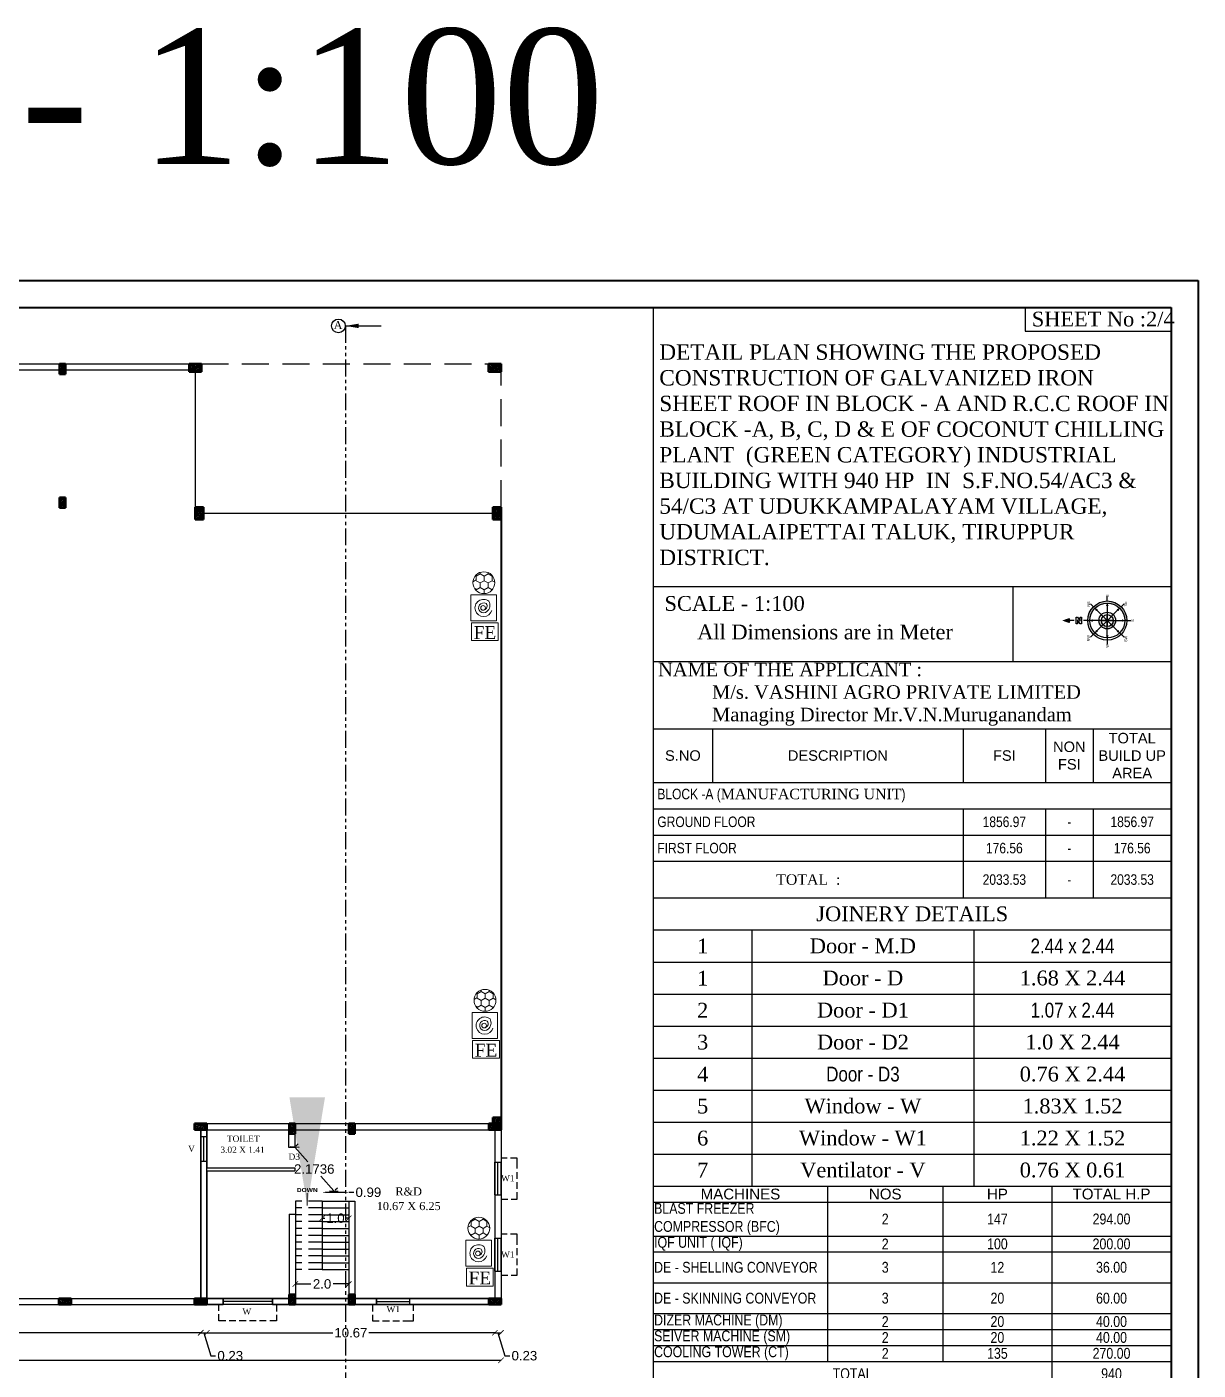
# Model space of a CAD drawing. Header units: metres. Extents: x 7359 to 7957, y 2407 to 2751.
# Drawn here: x 7704.89 to 7748.27, y 2487.03 to 2536.77 of the extents above; entities that cross this region are included whole.
import ezdxf
from ezdxf.enums import TextEntityAlignment as Align

# ---------------------------------------------------------------- set-up
doc = ezdxf.new("R2010")
doc.units = ezdxf.units.M
doc.header["$MEASUREMENT"] = 0
doc.linetypes.add('DASHED2', pattern=[0.375, 0.25, -0.125])
doc.linetypes.add('PHANTOM2', pattern=[1.25, 0.625, -0.125, 0.125, -0.125, 0.125, -0.125])
doc.layers.add('BLK_1_FLR_1_BLT_UP_AREA', color=1, linetype='Continuous', plot=False)
for name, color, linetype in [('BLK_1_FLR_1_EXIT_WIDTH_DOOR', 2, 'Continuous'), ('BLK_1_FLR_1_REGULAR_ROOM_2', 117, 'Continuous'), ('DIM', 41, 'Continuous'), ('Grid Lines', 8, 'Continuous'), ('WORKSHOP_AREA', 7, 'Continuous')]:
    doc.layers.add(name, color=color, linetype=linetype)
for name, color, linetype, lineweight in [('col', 50, 'Continuous', 50), ('DIST_EXIT', 7, 'Continuous', 0), ('Text', 7, 'Continuous', 9)]:
    doc.layers.add(name, color=color, linetype=linetype, lineweight=lineweight)
doc.styles.add('DIM', font='swissc.ttf')
doc.styles.add('SA', font='arial.ttf')
doc.styles.add('SASI', font='romans.shx', dxfattribs={"height": 2})
doc.styles.add('Schedule', font='times.ttf', dxfattribs={"height": 9})
doc.styles.get("Standard").update_dxf_attribs({"font": 'arial.ttf', "height": 0.35})
doc.styles.add('TI', font='ariblk.ttf', dxfattribs={"height": 9})
doc.styles.add('TIMES NEW ROMAN', font='times.ttf')
doc.dimstyles.new('Copy(2) of Standard', dxfattribs={"dimtxt": 0.3, "dimasz": 0.2, "dimexe": 0.18, "dimexo": 0.0625, "dimgap": 0.09, "dimtad": 0, "dimzin": 0, "dimdsep": 46, "dimtxsty": 'Standard', "dimblk": 'ARCHTICK', "dimcen": 0.09, "dimse1": 1, "dimse2": 1, "dimclrd": 251, "dimclrt": 1, "dimadec": 0, "dimazin": 0, "dimtfac": 1, "dimtofl": 0, "dimtmove": 0, "dimatfit": 3, "dimfxl": 0, "dimtolj": 1, "dimtzin": 0, "dimarcsym": 0})
doc.dimstyles.new('SASI', dxfattribs={"dimtxt": 4, "dimasz": 0.796875, "dimexe": 0, "dimexo": 0, "dimgap": 1, "dimtad": 1, "dimdec": 1, "dimzin": 3, "dimdsep": 46, "dimlunit": 4, "dimtxsty": 'SASI', "dimblk": 'SASI', "dimcen": 0.09, "dimse1": 1, "dimse2": 1, "dimclrd": 256, "dimclre": 256, "dimclrt": 4, "dimadec": 0, "dimazin": 0, "dimtfac": 1, "dimtdec": 1, "dimtofl": 0, "dimtmove": 0, "dimatfit": 3, "dimfxl": 0, "dimtolj": 1, "dimtzin": 0, "dimlwd": 0, "dimlwe": 5, "dimarcsym": 0})
doc.dimstyles.new('STANDARD$0', dxfattribs={"dimtxt": 0.25, "dimasz": 0.18, "dimexe": 0.15, "dimexo": 0.15, "dimgap": 0.1, "dimtad": 0, "dimzin": 0, "dimdsep": 46, "dimtxsty": 'Standard', "dimblk": 'OBLIQUE', "dimcen": 0.0625, "dimdle": 0.02, "dimadec": 0, "dimazin": 0, "dimtfac": 1, "dimtix": 1, "dimtofl": 0, "dimtmove": 2, "dimatfit": 3, "dimldrblk": 'OBLIQUE', "dimfxl": 0, "dimtolj": 1, "dimtzin": 0, "dimarcsym": 0})
doc.dimstyles.new('STANDARD1', dxfattribs={"dimtxt": 0.3, "dimasz": 0.23, "dimexe": 1, "dimexo": 1, "dimgap": 1, "dimtad": 1, "dimzin": 0, "dimdsep": 46, "dimtxsty": 'Standard', "dimblk1": 'OBLIQUE', "dimblk2": 'OBLIQUE', "dimsah": 1, "dimcen": 1, "dimdle": 1, "dimclrd": 256, "dimclre": 256, "dimclrt": 7, "dimadec": 0, "dimazin": 0, "dimtfac": 1, "dimtmove": 0, "dimatfit": 3, "dimldrblk": 'OBLIQUE', "dimfxl": 0, "dimtolj": 1, "dimtzin": 0, "dimarcsym": 0})
pattern_1 = [(50, (0, 0), (1.434520365, -0.12550427), [0.15, -1.65]), (355, (0, 0), (-0.277502667, 1.504384267), [0.12, -1.32]), (100.4514, (0.1195, -0.0105), (1.157018763, 1.378879084), [0.12748038, -1.402284224]), (46.1842, (0, 0.4), (2.134482097, -0.33103803), [0.225, -2.475]), (96.6356, (0.1779, 0.3724), (1.86932541, 1.94823574), [0.191220576, -2.103426]), (351.1842, (0, 0.4), (1.86932389, 1.9482372), [0.18, -1.98]), (21, (0.2, 0.3), (1.193814104, -0.805237781), [0.15, -1.65]), (326, (0.2, 0.3), (0.486630664, 1.45030009), [0.12, -1.32]), (71.4514, (0.2995, 0.2329), (1.680445257, 0.645060993), [0.12748038, -1.402284224]), (37.5, (0, 0), (0.0243197106, 0.6657877077), [0, -1.304, 0, -1.34, 0, -1.325]), (7.5, (0, 0), (0.526139075, 0.788823424), [0, -0.764, 0, -1.274, 0, -0.505]), (327.5, (-0.446, 0), (1.0676448723, -0.0451097435), [0, -0.5, 0, -1.56, 0, -2.07]), (317.5, (-0.646, 0), (1.166372339, 0.200209965), [0, -0.65, 0, -1.036, 0, -1.47])]

# ---------------------------------------------------------------- blocks, each defined once
blk = doc.blocks.new('*T172')
at = {"color": 0, "linetype": 'ByBlock', "lineweight": -2}
for p, q in [((0, 0), (19.179, 0)), ((0, 0), (0, -10.673)), ((19.179, 0), (19.179, -10.673)), ((0, -1.185), (19.179, -1.185)), ((3.653, -1.185), (3.653, -10.673)), ((11.873, -1.185), (11.873, -10.673)), ((0, -2.375), (19.179, -2.375)), ((0, -3.565), (19.179, -3.565)), ((0, -4.75), (19.179, -4.75)), ((0, -5.934), (19.179, -5.934)), ((0, -7.119), (19.179, -7.119)), ((0, -8.304), (19.179, -8.304)), ((0, -9.488), (19.179, -9.488)), ((0, -10.673), (19.179, -10.673))]:
    blk.add_line(p, q, dxfattribs=at)
at = {"attachment_point": 5}
for s, insert, char_height, width, style in [('JOINERY DETAILS', (9.59, -0.592), 0.54798, 18.72536, 'TIMES NEW ROMAN'), ('1', (1.827, -1.78), 0.548, 3.19927, 'TIMES NEW ROMAN'), ('Door - M.D', (7.763, -1.78), 0.548, 7.76576, 'TIMES NEW ROMAN'), ('2.44 x 2.44', (15.526, -1.78), 0.54798, 6.85246, 'DIM'), ('1', (1.827, -2.97), 0.548, 3.19927, 'TIMES NEW ROMAN'), ('Door - D', (7.763, -2.97), 0.548, 7.76576, 'TIMES NEW ROMAN'), ('{\\fTimes New Roman|b0|i0|c0|p18;1.68 X 2.44}', (15.526, -2.97), 0.54798, 6.85246, 'DIM'), ('2', (1.827, -4.158), 0.548, 3.19927, 'TIMES NEW ROMAN'), ('1.07 x 2.44', (15.526, -4.158), 0.54798, 6.85246, 'DIM'), ('3', (1.827, -5.342), 0.548, 3.19927, 'TIMES NEW ROMAN'), ('{\\fTimes New Roman|b0|i0|c0|p18;Door - D2}', (7.763, -5.342), 0.54798, 7.76576, 'DIM'), ('{\\fTimes New Roman|b0|i0|c0|p18;1.0 X 2.44}', (15.526, -5.342), 0.54798, 6.85246, 'DIM'), ('4', (1.827, -6.527), 0.548, 3.19927, 'TIMES NEW ROMAN'), ('Door - D3', (7.763, -6.527), 0.548, 7.76576, 'DIM'), ('{\\fTimes New Roman|b0|i0|c0|p18;0.76 X 2.44}', (15.526, -6.527), 0.54798, 6.85246, 'DIM'), ('5', (1.827, -7.711), 0.548, 3.19927, 'TIMES NEW ROMAN'), ('{\\fTimes New Roman|b0|i0|c0|p18;Window - W}', (7.763, -7.711), 0.54798, 7.76576, 'DIM'), ('{\\fTimes New Roman|b0|i0|c0|p18;1.83X 1.52}', (15.526, -7.711), 0.54798, 6.85246, 'DIM'), ('6', (1.827, -8.896), 0.548, 3.19927, 'TIMES NEW ROMAN'), ('Window - W1', (7.763, -8.896), 0.54798, 7.76576, 'TIMES NEW ROMAN'), ('1.22 X 1.52', (15.526, -8.896), 0.54798, 6.85246, 'TIMES NEW ROMAN'), ('7', (1.827, -10.08), 0.548, 3.19927, 'TIMES NEW ROMAN'), ('{\\fTimes New Roman|b0|i0|c0|p18;Ventilator - V}', (7.763, -10.08), 0.54798, 7.76576, 'DIM'), ('{\\fTimes New Roman|b0|i0|c0|p18;0.76 X 0.61}', (15.526, -10.08), 0.54798, 6.85246, 'DIM')]:
    blk.add_mtext(s, dxfattribs=dict(at, insert=insert, char_height=char_height, width=width, style=style))
at = {"color": 0, "insert": (7.763, -4.158), "char_height": 0.548, "width": 7.76576, "attachment_point": 5, "style": 'TIMES NEW ROMAN'}
blk.add_mtext('Door - D1', dxfattribs=at)
blk = doc.blocks.new('TOP NORTH')
at = {"linetype": 'ByBlock', "lineweight": 30}
h = blk.add_hatch(color=256, dxfattribs=at)
h.paths.add_polyline_path([(0, -0.707), (0, -0.793, 1), (0, 0.793), (0, 0.707, -1)])
h.paths.add_polyline_path([(0, 0.24), (0, 0.339, 1), (0, -0.339), (0, -0.24, -1)])
for p, q in [((0, 1.342), (0, 1.491)), ((-0.5, 0.5), (-0.679, 0.679)), ((0, 0.793), (0, 0.961)), ((0, 0.793), (0, 0.707)), ((0, -0.24), (0, 0.707)), ((0.561, 0.561), (0.679, 0.679)), ((-0.707, 0), (-0.961, 0)), ((-0.707, 0), (0.24, 0)), ((0.17, -0.17), (-0.5, 0.5)), ((-0.5, -0.5), (0.17, 0.17)), ((0.707, 0), (-0.24, 0)), ((0.5, 0.5), (-0.17, -0.17)), ((-0.17, 0.17), (0.5, -0.5)), ((0, 0.24), (0, 0.339)), ((0, 0.24), (0, -0.707)), ((0.793, 0), (0.961, 0)), ((-0.5, -0.5), (-0.679, -0.679)), ((0, -0.24), (0, -0.339)), ((0, -0.793), (0, -0.707)), ((0, -0.793), (0, -0.961)), ((0.561, -0.561), (0.679, -0.679))]:
    blk.add_line(p, q, dxfattribs=at)
blk.add_lwpolyline([(-0.024, 1.105), (0.136, 1.105), (0.136, 1.051), (-0.131, 1.051), (-0.131, 1.105), (0.029, 1.212), (-0.131, 1.212), (-0.131, 1.265), (0.136, 1.265), (0.136, 1.212)], close=True, dxfattribs=at)
for radius in [0.793, 0.707, 0.339, 0.24]:
    blk.add_circle((0, 0), radius, dxfattribs=at)
for points in [[(0, 1.83), (-0.106, 1.533), (0, 1.491)], [(0, 1.491), (0.106, 1.533), (0, 1.83)], [(0, 0.707), (0.057, 0.593), (-0.057, 0.593)], [(-0.707, 0), (-0.593, 0.057), (-0.593, -0.057)], [(-0.5, 0.5), (-0.38, 0.46), (-0.46, 0.38)], [(0.5, 0.5), (0.46, 0.38), (0.38, 0.46)], [(0.707, 0), (0.593, -0.057), (0.593, 0.057)], [(-0.5, -0.5), (-0.46, -0.38), (-0.38, -0.46)], [(0.5, -0.5), (0.38, -0.46), (0.46, -0.38)], [(0, -0.707), (-0.057, -0.593), (0.057, -0.593)]]:
    blk.add_solid(points, dxfattribs=at)
at = {"linetype": 'ByBlock', "lineweight": 30, "style": 'SA'}
for s, p in [('NW', (-0.719, 0.708)), ('NE', (0.676, 0.703)), ('W', (-1.027, -0.055)), ('E', (1.01, -0.053)), ('SW', (-0.745, -0.807)), ('S', (0.002, -1.084)), ('SE', (0.672, -0.794))]:
    blk.add_text(s, height=0.109, dxfattribs=at).set_placement(p, align=Align.CENTER)
blk = doc.blocks.new('_ArchTick')
at = {"color": 0, "linetype": 'ByBlock', "const_width": 0.15}
blk.add_lwpolyline([(-0.5, -0.5), (0.5, 0.5)], dxfattribs=at)
blk = doc.blocks.new('A$C758114C4')
at = {"layer": 'DIM'}
blk.add_line((0, 2.793), (5.585, 2.793), dxfattribs=at)
at = {"layer": 'DIM', "const_width": 0.219}
for points in [[(2.793, 5.585), (2.793, 0)], [(0.74, 0.899), (4.845, 4.686)]]:
    blk.add_lwpolyline(points, dxfattribs=at)
blk = doc.blocks.new('SASI')
at = {"layer": 'Text'}
blk.add_blockref('A$C758114C4', (-2.793, -2.793), dxfattribs=at)
blk = doc.blocks.new('HYHYHY')
at = {"layer": 'Grid Lines', "ltscale": 10}
h = blk.add_hatch(dxfattribs=at)
h.set_pattern_fill('AR-CONC', color=256, scale=0.2, style=0)
h.set_pattern_definition(pattern_1)
h.paths.add_polyline_path([(102189.4, -26447.3), (102180.4, -26447.3), (102180.4, -26465.3), (102189.4, -26465.3)])
at = {"layer": 'col', "ltscale": 10}
for p, q in [((102180.4, -26447.3), (102189.4, -26447.3)), ((102180.4, -26465.3), (102180.4, -26447.3)), ((102189.4, -26447.3), (102189.4, -26465.3)), ((102189.4, -26465.3), (102180.4, -26465.3))]:
    blk.add_line(p, q, dxfattribs=at)
blk = doc.blocks.new('BH')
at = {"layer": 'Grid Lines', "ltscale": 10}
h = blk.add_hatch(dxfattribs=at)
h.set_pattern_fill('AR-CONC', color=256, scale=0.2, style=0)
h.set_pattern_definition(pattern_1)
h.paths.add_polyline_path([(102359.5, -25291.1), (102350.5, -25291.1), (102350.5, -25306.1), (102359.5, -25306.1)])
at = {"layer": 'col', "ltscale": 10}
for p, q in [((102350.5, -25291.1), (102359.5, -25291.1)), ((102350.5, -25306.1), (102350.5, -25291.1)), ((102359.5, -25306.1), (102350.5, -25306.1)), ((102359.5, -25291.1), (102359.5, -25306.1))]:
    blk.add_line(p, q, dxfattribs=at)
blk = doc.blocks.new('DDF')
at = {"layer": 'Grid Lines', "ltscale": 10}
h = blk.add_hatch(dxfattribs=at)
h.set_pattern_fill('AR-CONC', color=256, scale=0.2, style=0)
h.set_pattern_definition([(50, (-951.191, -188.8332), (1.434520365, -0.12550427), [0.15, -1.65]), (355, (-951.191, -188.8332), (-0.277502667, 1.504384267), [0.12, -1.32]), (100.4514, (-951.0714, -188.8436), (1.157018763, 1.378879084), [0.12748038, -1.402284224]), (46.1842, (-951.191, -188.4332), (2.134482097, -0.33103803), [0.225, -2.475]), (96.6356, (-951.013, -188.4608), (1.86932541, 1.94823574), [0.191220576, -2.103426]), (351.1842, (-951.191, -188.4332), (1.86932389, 1.9482372), [0.18, -1.98]), (21, (-950.991, -188.5332), (1.193814104, -0.805237781), [0.15, -1.65]), (326, (-950.991, -188.5332), (0.486630664, 1.45030009), [0.12, -1.32]), (71.4514, (-950.8915, -188.6003), (1.680445257, 0.645060993), [0.12748038, -1.402284224]), (37.5, (-951.191, -188.8332), (0.0243197106, 0.6657877077), [0, -1.304, 0, -1.34, 0, -1.325]), (7.5, (-951.191, -188.8332), (0.526139075, 0.788823424), [0, -0.764, 0, -1.274, 0, -0.505]), (327.5, (-951.637, -188.8332), (1.0676448723, -0.0451097435), [0, -0.5, 0, -1.56, 0, -2.07]), (317.5, (-951.837, -188.8332), (1.166372339, 0.200209965), [0, -0.65, 0, -1.036, 0, -1.47])])
h.paths.add_polyline_path([(101845.2, -25573.2), (101833.2, -25573.2), (101833.2, -25582.2), (101845.2, -25582.2)])
h.paths.add_polyline_path([(101845.2, -25564.2), (101833.2, -25564.2), (101833.2, -25573.2), (101845.2, -25573.2)])
at = {"layer": 'col', "ltscale": 10}
for p, q in [((101833.2, -25564.2), (101845.2, -25564.2)), ((101833.2, -25582.2), (101833.2, -25564.2)), ((101845.2, -25564.2), (101845.2, -25582.2)), ((101845.2, -25582.2), (101833.2, -25582.2))]:
    blk.add_line(p, q, dxfattribs=at)
blk = doc.blocks.new('*D170')
at = {"color": 251, "lineweight": -2}
for p, q in [((7715.824, 2492.651), (7715.928, 2492.651)), ((7716.814, 2492.651), (7716.711, 2492.651))]:
    blk.add_line(p, q, dxfattribs=at)
at = {"layer": 'Defpoints', "color": 0}
for p in [(7715.824, 2492.778), (7716.814, 2492.778), (7716.814, 2492.651)]:
    blk.add_point(p, dxfattribs=at)
at = {"color": 251, "lineweight": -2, "xscale": 0.2, "yscale": 0.2, "zscale": 0.2, "rotation": 180}
blk.add_blockref('_ArchTick', (7715.824, 2492.651), dxfattribs=at)
at = {"color": 251, "lineweight": -2, "xscale": 0.2, "yscale": 0.2, "zscale": 0.2}
blk.add_blockref('_ArchTick', (7716.814, 2492.651), dxfattribs=at)
at = {"color": 1, "insert": (7716.319, 2492.651), "char_height": 0.35, "attachment_point": 5}
blk.add_mtext('\\A1;1.0', dxfattribs=at)
blk = doc.blocks.new('*D171')
at = {"color": 251, "lineweight": -2}
for p, q in [((7714.834, 2490.216), (7715.413, 2490.216)), ((7716.814, 2490.216), (7716.235, 2490.216))]:
    blk.add_line(p, q, dxfattribs=at)
at = {"layer": 'Defpoints', "color": 0}
for p in [(7714.834, 2490.236), (7716.814, 2490.236), (7716.814, 2490.216)]:
    blk.add_point(p, dxfattribs=at)
at = {"color": 251, "lineweight": -2, "xscale": 0.2, "yscale": 0.2, "zscale": 0.2, "rotation": 180}
blk.add_blockref('_ArchTick', (7714.834, 2490.216), dxfattribs=at)
at = {"color": 251, "lineweight": -2, "xscale": 0.2, "yscale": 0.2, "zscale": 0.2}
blk.add_blockref('_ArchTick', (7716.814, 2490.216), dxfattribs=at)
at = {"color": 1, "insert": (7715.824, 2490.216), "char_height": 0.35, "attachment_point": 5}
blk.add_mtext('\\A1;2.0', dxfattribs=at)
blk = doc.blocks.new('A$C57323508')
at = {"lineweight": 9}
for p, q in [((0.134, 0.647), (0.158, 0.647)), ((0.213, 0.509), (0.134, 0.647)), ((0.134, 0.372), (0.213, 0.509)), ((0.158, 0.647), (0.181, 0.687)), ((0.213, 0.509), (0.372, 0.509)), ((0.372, 0.509), (0.451, 0.647)), ((0.451, 0.372), (0.372, 0.509)), ((0.475, 0.647), (0.41, 0.759)), ((0.475, 0.647), (0.634, 0.647)), ((0.689, 0.509), (0.61, 0.647)), ((0.61, 0.372), (0.689, 0.509)), ((0.634, 0.647), (0.648, 0.671)), ((0.689, 0.509), (0.737, 0.509)), ((0, 0.372), (0.134, 0.372)), ((0.126, 0.097), (0.134, 0.097)), ((0.213, 0.234), (0.134, 0.372)), ((0.134, 0.097), (0.213, 0.234)), ((0.141, 0.084), (0.134, 0.097)), ((0.213, 0.234), (0.372, 0.234)), ((0.372, 0.234), (0.451, 0.372)), ((0.451, 0.097), (0.372, 0.234)), ((0.396, 0), (0.451, 0.097)), ((0.451, 0.372), (0.61, 0.372)), ((0.451, 0.097), (0.61, 0.097)), ((0.689, 0.234), (0.61, 0.372)), ((0.61, 0.097), (0.689, 0.234)), ((0.618, 0.084), (0.61, 0.097)), ((0.689, 0.234), (0.73, 0.234))]:
    blk.add_line(p, q, dxfattribs=at)
blk.add_circle((0.38, 0.38), 0.38, dxfattribs=at)
blk = doc.blocks.new('A$C3F6E631D')
at = {"lineweight": 9}
for p, q in [((0, 0.885), (0.902, 0.885)), ((0, 0), (0, 0.885)), ((0.902, 0.885), (0.902, 0)), ((0.902, 0), (0, 0))]:
    blk.add_line(p, q, dxfattribs=at)
blk.add_circle((0.448, 0.466), 0.0817, dxfattribs=at)
for centre, radius, start, end in [((0.448, 0.447), 0.299, 321.4372, 253.2573), ((0.449, 0.447), 0.174, 329.1263, 222.2936), ((0.543, 0.517), 0.292, 219.9012, 298.5281), ((0.509, 0.459), 0.135, 195.9931, 311.1342)]:
    blk.add_arc(centre, radius, start, end, dxfattribs=at)
blk = doc.blocks.new('A$C453E5C48')
at = {"linetype": 'ByBlock', "lineweight": 9}
for p, q in [((0, 0.489), (0.639, 0.489)), ((0, 0.063), (0, 0.489)), ((0.639, 0.489), (0.639, 0.063)), ((0.639, 0.063), (0, 0.063))]:
    blk.add_line(p, q, dxfattribs=at)
at = {"lineweight": 9, "style": 'Schedule'}
blk.add_text('FE', height=0.3048, dxfattribs=at).set_placement((0.051, 0.103))
blk = doc.blocks.new('*D362')
at = {"color": 251, "lineweight": -2}
for p, q in [((7669.378, 2488.409), (7689.665, 2488.409)), ((7711.329, 2488.409), (7691.043, 2488.409))]:
    blk.add_line(p, q, dxfattribs=at)
at = {"layer": 'Defpoints', "color": 0}
for p in [(7669.378, 2490.328), (7711.329, 2490.102), (7711.329, 2488.409)]:
    blk.add_point(p, dxfattribs=at)
at = {"color": 251, "lineweight": -2, "xscale": 0.2, "yscale": 0.2, "zscale": 0.2, "rotation": 180}
blk.add_blockref('_ArchTick', (7669.378, 2488.409), dxfattribs=at)
at = {"color": 251, "lineweight": -2, "xscale": 0.2, "yscale": 0.2, "zscale": 0.2}
blk.add_blockref('_ArchTick', (7711.329, 2488.409), dxfattribs=at)
at = {"color": 1, "insert": (7690.354, 2488.409), "char_height": 0.35, "attachment_point": 5}
blk.add_mtext('\\A1;41.95', dxfattribs=at)
blk = doc.blocks.new('*D363')
at = {"color": 251, "lineweight": -2}
for p, q in [((7711.329, 2488.409), (7711.558, 2488.409)), ((7711.443, 2488.409), (7711.699, 2487.558)), ((7711.699, 2487.558), (7711.879, 2487.558))]:
    blk.add_line(p, q, dxfattribs=at)
at = {"layer": 'Defpoints', "color": 0}
for p in [(7711.329, 2490.102), (7711.558, 2490.062), (7711.558, 2488.409)]:
    blk.add_point(p, dxfattribs=at)
at = {"color": 251, "lineweight": -2, "xscale": 0.2, "yscale": 0.2, "zscale": 0.2, "rotation": 180}
blk.add_blockref('_ArchTick', (7711.329, 2488.409), dxfattribs=at)
at = {"color": 251, "lineweight": -2, "xscale": 0.2, "yscale": 0.2, "zscale": 0.2}
blk.add_blockref('_ArchTick', (7711.558, 2488.409), dxfattribs=at)
at = {"color": 1, "insert": (7712.423, 2487.558), "char_height": 0.35, "attachment_point": 5}
blk.add_mtext('\\A1;0.23', dxfattribs=at)
blk = doc.blocks.new('*D364')
at = {"color": 251, "lineweight": -2}
for p, q in [((7711.558, 2488.409), (7716.226, 2488.409)), ((7722.223, 2488.409), (7717.555, 2488.409))]:
    blk.add_line(p, q, dxfattribs=at)
at = {"layer": 'Defpoints', "color": 0}
for p in [(7711.558, 2490.062), (7722.223, 2489.969), (7722.223, 2488.409)]:
    blk.add_point(p, dxfattribs=at)
at = {"color": 251, "lineweight": -2, "xscale": 0.2, "yscale": 0.2, "zscale": 0.2, "rotation": 180}
blk.add_blockref('_ArchTick', (7711.558, 2488.409), dxfattribs=at)
at = {"color": 251, "lineweight": -2, "xscale": 0.2, "yscale": 0.2, "zscale": 0.2}
blk.add_blockref('_ArchTick', (7722.223, 2488.409), dxfattribs=at)
at = {"color": 1, "insert": (7716.891, 2488.409), "char_height": 0.35, "attachment_point": 5}
blk.add_mtext('\\A1;10.67', dxfattribs=at)
blk = doc.blocks.new('*D365')
at = {"color": 251, "lineweight": -2}
for p, q in [((7722.223, 2488.409), (7722.452, 2488.409)), ((7722.338, 2488.409), (7722.593, 2487.558)), ((7722.593, 2487.558), (7722.773, 2487.558))]:
    blk.add_line(p, q, dxfattribs=at)
at = {"layer": 'Defpoints', "color": 0}
for p in [(7722.223, 2489.969), (7722.452, 2489.98), (7722.452, 2488.409)]:
    blk.add_point(p, dxfattribs=at)
at = {"color": 251, "lineweight": -2, "xscale": 0.2, "yscale": 0.2, "zscale": 0.2, "rotation": 180}
blk.add_blockref('_ArchTick', (7722.223, 2488.409), dxfattribs=at)
at = {"color": 251, "lineweight": -2, "xscale": 0.2, "yscale": 0.2, "zscale": 0.2}
blk.add_blockref('_ArchTick', (7722.452, 2488.409), dxfattribs=at)
at = {"color": 1, "insert": (7723.318, 2487.558), "char_height": 0.35, "attachment_point": 5}
blk.add_mtext('\\A1;0.23', dxfattribs=at)
blk = doc.blocks.new('*D366')
at = {"color": 251, "lineweight": -2}
for p, q in [((7669.148, 2487.387), (7695.12, 2487.387)), ((7722.452, 2487.387), (7696.48, 2487.387))]:
    blk.add_line(p, q, dxfattribs=at)
at = {"layer": 'Defpoints', "color": 0}
for p in [(7669.148, 2490.946), (7722.452, 2490.946), (7722.452, 2487.387)]:
    blk.add_point(p, dxfattribs=at)
at = {"color": 251, "lineweight": -2, "xscale": 0.2, "yscale": 0.2, "zscale": 0.2, "rotation": 180}
blk.add_blockref('_ArchTick', (7669.148, 2487.387), dxfattribs=at)
at = {"color": 251, "lineweight": -2, "xscale": 0.2, "yscale": 0.2, "zscale": 0.2}
blk.add_blockref('_ArchTick', (7722.452, 2487.387), dxfattribs=at)
at = {"color": 1, "insert": (7695.8, 2487.387), "char_height": 0.35, "attachment_point": 5}
blk.add_mtext('\\A1;53.30', dxfattribs=at)
blk = doc.blocks.new('*T142')
at = {"color": 0, "linetype": 'ByBlock', "lineweight": -2}
for p, q in [((0, 0), (19.179, 0)), ((0, 0), (0, -6.266)), ((2.19, 0), (2.19, -1.99)), ((11.48, 0), (11.48, -1.99)), ((14.524, 0), (14.524, -1.99)), ((16.292, 0), (16.292, -1.99)), ((19.179, 0), (19.179, -6.266)), ((0, -1.99), (19.179, -1.99)), ((0, -2.963), (19.179, -2.963)), ((11.48, -2.963), (11.48, -6.266)), ((14.524, -2.963), (14.524, -6.266)), ((16.292, -2.963), (16.292, -6.266)), ((0, -3.937), (19.179, -3.937)), ((0, -4.91), (19.179, -4.91)), ((0, -6.266), (19.179, -6.266))]:
    blk.add_line(p, q, dxfattribs=at)
at = {"color": 0, "lineweight": 9, "attachment_point": 5}
for s, insert, char_height, width in [('NON FSI', (15.408, -0.995), 0.3882, 1.46798), ('TOTAL BUILD UP AREA', (17.736, -0.995), 0.38819, 2.58647), ('S.NO', (1.095, -0.995), 0.3882, 1.889), ('DESCRIPTION', (6.835, -0.995), 0.38819, 8.98967), ('FSI ', (13.002, -0.995), 0.3882, 2.74308)]:
    blk.add_mtext(s, dxfattribs=dict(at, insert=insert, char_height=char_height, width=width))
at = {"color": 0, "lineweight": 9, "style": 'DIM'}
for s, insert, char_height, width, attachment_point in [('BLOCK -A ({\\fTimes New Roman|b0|i0|c0|p18;\\C256;MANUFACTURING UNIT})', (0.15, -2.476), 0.38819, 18.87867, 4), ('GROUND FLOOR', (0.15, -3.45), 0.38819, 11.17929, 4), ('1856.97', (13.002, -3.45), 0.3882, 2.74308, 5), ('-', (15.408, -3.45), 0.388, 1.46798, 5), ('1856.97', (17.736, -3.45), 0.3882, 2.58647, 5), ('FIRST FLOOR', (0.15, -4.423), 0.38819, 11.17929, 4), ('176.56', (13.002, -4.423), 0.3882, 2.74308, 5), ('-', (15.408, -4.423), 0.388, 1.46798, 5), ('176.56', (17.736, -4.423), 0.3882, 2.58647, 5), ('{\\fTimes New Roman|b0|i0|c0|p18;TOTAL  :}', (5.74, -5.588), 0.38819, 11.17929, 5), ('2033.53', (13.002, -5.588), 0.3882, 2.74308, 5), ('2033.53', (17.736, -5.588), 0.3882, 2.58647, 5), ('-', (15.408, -5.588), 0.388, 1.46798, 5)]:
    blk.add_mtext(s, dxfattribs=dict(at, insert=insert, char_height=char_height, width=width, attachment_point=attachment_point))
blk = doc.blocks.new('*T145')
at = {"color": 0, "linetype": 'ByBlock', "lineweight": -2}
for p, q in [((0, 0), (19.179, 0)), ((0, 0), (0, -7.996)), ((6.455, 0), (6.455, -6.488)), ((10.724, 0), (10.724, -6.488)), ((14.763, 0), (14.763, -7.996)), ((19.179, 0), (19.179, -7.996)), ((0, -0.589), (19.179, -0.589)), ((0, -1.847), (19.179, -1.847)), ((0, -2.436), (19.179, -2.436)), ((0, -3.579), (19.179, -3.579)), ((0, -4.721), (19.179, -4.721)), ((0, -5.31), (19.179, -5.31)), ((0, -5.899), (19.179, -5.899)), ((0, -6.488), (19.179, -6.488)), ((0, -7.407), (19.179, -7.407)), ((0, -7.996), (19.179, -7.996))]:
    blk.add_line(p, q, dxfattribs=at)
at = {"color": 0, "char_height": 0.4, "attachment_point": 5}
for s, insert, width in [('MACHINES', (3.227, -0.294), 6.39913), ('NOS', (8.589, -0.294), 4.21404), ('HP', (12.744, -0.294), 3.98338), ('TOTAL H.P', (16.971, -0.294), 4.36072)]:
    blk.add_mtext(s, dxfattribs=dict(at, insert=insert, width=width))
at = {"color": 0, "char_height": 0.4, "style": 'DIM'}
for s, insert, width, attachment_point in [('BLAST FREEZER COMPRESSOR (BFC)', (0.028, -1.218), 6.39913, 4), ('2', (8.589, -1.218), 4.21404, 5), ('147', (12.744, -1.218), 3.98338, 5), ('294.00', (16.971, -1.218), 4.36072, 5), ('IQF UNIT ( IQF)', (0.028, -2.141), 6.39913, 4), ('2', (8.589, -2.141), 4.21404, 5), ('100', (12.744, -2.141), 3.98338, 5), ('200.00', (16.971, -2.141), 4.36072, 5), ('DE - SHELLING CONVEYOR', (0.028, -3.007), 6.39913, 4), ('3', (8.589, -3.007), 4.21404, 5), ('12', (12.744, -3.007), 3.98338, 5), ('36.00', (16.971, -3.007), 4.36072, 5), ('DE - SKINNING CONVEYOR', (0.028, -4.15), 6.39913, 4), ('3', (8.589, -4.15), 4.21404, 5), ('20', (12.744, -4.15), 3.98338, 5), ('60.00', (16.971, -4.15), 4.36072, 5), ('DIZER MACHINE (DM)', (0.028, -5.016), 6.39913, 4), ('2', (8.589, -5.016), 4.21404, 5), ('20', (12.744, -5.016), 3.98338, 5), ('40.00', (16.971, -5.016), 4.36072, 5), ('SEIVER MACHINE (SM)', (0.028, -5.605), 6.39913, 4), ('2', (8.589, -5.605), 4.21404, 5), ('20', (12.744, -5.605), 3.98338, 5), ('40.00', (16.971, -5.605), 4.36072, 5), ('COOLING TOWER (CT)', (0.028, -6.194), 6.39913, 4), ('2', (8.589, -6.194), 4.21404, 5), ('135', (12.744, -6.194), 3.98338, 5), ('270.00', (16.971, -6.194), 4.36072, 5), ('TOTAL', (7.382, -6.947), 14.70756, 5), ('940', (16.971, -6.947), 4.36072, 5), ('No of Workers', (7.382, -7.701), 14.70756, 5), ("30 No's", (16.971, -7.701), 4.36072, 5)]:
    blk.add_mtext(s, dxfattribs=dict(at, insert=insert, width=width, attachment_point=attachment_point))
blk = doc.blocks.new('*D189')
at = {"layer": 'BLK_1_FLR_1_EXIT_WIDTH_DOOR', "color": 0, "lineweight": -2}
for p, q in [((7716.004, 2493.61), (7716.634, 2493.61)), ((7716.814, 2493.61), (7716.994, 2493.61))]:
    blk.add_line(p, q, dxfattribs=at)
at = {"layer": 'BLK_1_FLR_1_EXIT_WIDTH_DOOR', "color": 0}
for points in [[(7716.004, 2493.64), (7716.004, 2493.58), (7715.824, 2493.61)], [(7716.634, 2493.64), (7716.634, 2493.58), (7716.814, 2493.61)]]:
    blk.add_solid(points, dxfattribs=at)
at = {"layer": 'Defpoints', "color": 0}
for p in [(7716.814, 2493.61), (7715.824, 2493.286), (7716.814, 2493.286)]:
    blk.add_point(p, dxfattribs=at)
at = {"layer": 'BLK_1_FLR_1_EXIT_WIDTH_DOOR', "color": 0, "insert": (7717.539, 2493.61), "char_height": 0.35, "attachment_point": 5}
blk.add_mtext('\\A1;0.99', dxfattribs=at)
blk = doc.blocks.new('_Oblique')
at = {"color": 0, "lineweight": -2}
blk.add_line((-0.5, -0.5), (0.5, 0.5), dxfattribs=at)
blk = doc.blocks.new('*D191')
at = {"layer": 'Defpoints', "color": 0}
for p in [(7714.81, 2495.28), (7716.261, 2493.661), (7716.261, 2493.661)]:
    blk.add_point(p, dxfattribs=at)
at = {"layer": 'DIST_EXIT', "lineweight": -2}
for p, q in [((7714.81, 2495.28), (7715.294, 2494.739)), ((7714.856, 2495.321), (7714.944, 2495.4)), ((7716.261, 2493.661), (7715.776, 2494.202)), ((7716.307, 2493.703), (7716.395, 2493.781))]:
    blk.add_line(p, q, dxfattribs=at)
at = {"layer": 'DIST_EXIT', "lineweight": -2, "xscale": 0.23, "yscale": 0.23, "zscale": 0.23}
for p, rotation in [((7714.81, 2495.28), 131.8701588348714), ((7716.261, 2493.661), 311.8701588348714)]:
    blk.add_blockref('_Oblique', p, dxfattribs=dict(at, rotation=rotation))
at = {"layer": 'DIST_EXIT', "color": 7, "insert": (7715.535, 2494.47), "char_height": 0.35, "attachment_point": 5}
blk.add_mtext('\\A1;2.1736', dxfattribs=at)

msp = doc.modelspace()

# ---------------------------------------------------------------- linework, layer by layer
for p, q in [((7728.09292, 2526.37691), (7728.09292, 2445.37691)), ((7728.09292, 2526.37691), (7728.09292, 2456.08806)), ((7706.09775, 2524.29316), (7711.35447, 2524.29316)), ((7706.32631, 2524.06461), (7711.12592, 2524.06461)), ((7711.12592, 2524.06461), (7711.12592, 2518.7571)), ((7711.35447, 2524.29316), (7711.35447, 2524.06461)), ((7722.45198, 2518.98566), (7722.45198, 2518.7571)), ((7711.12592, 2518.7571), (7722.45198, 2518.7571)), ((7728.09292, 2516.04063), (7747.27221, 2516.04063)), ((7741.40569, 2516.04063), (7741.40569, 2513.27103)), ((7728.09292, 2513.27103), (7747.27221, 2513.27103)), ((7711.55763, 2496.15722), (7714.58139, 2496.15722)), ((7714.80994, 2496.15722), (7722.45198, 2496.15722)), ((7722.45198, 2496.15577), (7722.45198, 2495.92722)), ((7711.32907, 2495.92722), (7711.32907, 2495.67962)), ((7711.32907, 2495.67962), (7711.55763, 2495.67962)), ((7711.32907, 2495.67962), (7711.55763, 2495.67962)), ((7711.32907, 2495.67962), (7711.32907, 2494.76541)), ((7711.44335, 2494.76541), (7711.44335, 2495.67962)), ((7711.55763, 2495.92722), (7714.58139, 2495.92722)), ((7711.55763, 2495.92722), (7711.55763, 2495.67962)), ((7711.55763, 2495.67962), (7711.55763, 2494.85138)), ((7714.58139, 2495.92722), (7714.58139, 2495.27965)), ((7714.80994, 2495.92722), (7722.45198, 2495.92722)), ((7714.80994, 2495.92722), (7714.80994, 2495.27965)), ((7722.22343, 2495.92722), (7722.22343, 2491.90727)), ((7722.22343, 2495.92722), (7722.45198, 2495.92722)), ((7722.22343, 2495.92722), (7722.45198, 2495.92722)), ((7722.45198, 2495.92722), (7722.45198, 2491.90727)), ((7714.58139, 2495.27965), (7714.80994, 2495.27965)), ((7711.32907, 2494.76541), (7711.32907, 2489.45155)), ((7711.32907, 2494.76541), (7711.55763, 2494.76541)), ((7711.32907, 2494.76541), (7711.55763, 2494.76541)), ((7711.55763, 2494.85138), (7711.55763, 2494.76541)), ((7711.55763, 2494.76541), (7711.55763, 2494.51781)), ((7711.55763, 2494.76541), (7711.55763, 2494.51781)), ((7711.55763, 2494.51781), (7714.80994, 2494.51781)), ((7714.80994, 2494.51781), (7714.80994, 2494.40353)), ((7722.22343, 2494.72961), (7722.45198, 2494.72961)), ((7722.22343, 2493.51066), (7722.22343, 2494.72961)), ((7722.3377, 2493.51066), (7722.3377, 2494.72961)), ((7722.45198, 2493.51066), (7722.45198, 2494.72961)), ((7711.55763, 2494.40353), (7711.55763, 2489.6801)), ((7711.55763, 2494.40353), (7714.80994, 2494.40353)), ((7722.22343, 2493.51066), (7722.45198, 2493.51066)), ((7722.22343, 2493.51066), (7722.45198, 2493.51066)), ((7716.81434, 2493.28616), (7716.81434, 2489.6801)), ((7716.81434, 2493.28616), (7717.0429, 2493.28616)), ((7717.0429, 2493.28616), (7717.0429, 2489.6801)), ((7714.605, 2492.80366), (7714.605, 2489.6801)), ((7714.605, 2492.80366), (7714.83355, 2492.80366)), ((7714.83355, 2492.80366), (7714.83355, 2489.6801)), ((7722.22343, 2491.90727), (7722.45198, 2491.90727)), ((7722.22343, 2490.68832), (7722.22343, 2491.90727)), ((7722.22343, 2491.52757), (7722.22343, 2489.6801)), ((7722.3377, 2490.68832), (7722.3377, 2491.90727)), ((7722.45198, 2490.68832), (7722.45198, 2491.90727)), ((7722.45198, 2491.52757), (7722.45198, 2489.45155)), ((7722.22343, 2490.68832), (7722.45198, 2490.68832)), ((7722.22343, 2490.68832), (7722.45198, 2490.68832)), ((7711.55763, 2489.6801), (7712.1553, 2489.6801)), ((7712.15529, 2489.6801), (7712.15529, 2489.45155)), ((7712.15529, 2489.45155), (7712.15529, 2489.6801)), ((7712.15529, 2489.6801), (7713.98372, 2489.6801)), ((7713.98372, 2489.56583), (7712.15529, 2489.56583)), ((7712.1553, 2489.6801), (7712.1553, 2489.45155)), ((7713.98372, 2489.6801), (7714.605, 2489.6801)), ((7713.98372, 2489.6801), (7713.98372, 2489.45155)), ((7713.98372, 2489.45155), (7713.98372, 2489.6801)), ((7713.98372, 2489.45155), (7713.98372, 2489.6801)), ((7713.98372, 2489.6801), (7713.98372, 2489.56583)), ((7714.83355, 2489.6801), (7716.81434, 2489.6801)), ((7717.0429, 2489.6801), (7717.84283, 2489.6801)), ((7717.84283, 2489.45155), (7717.84283, 2489.6801)), ((7717.84283, 2489.6801), (7717.84283, 2489.45155)), ((7717.84283, 2489.6801), (7719.06178, 2489.6801)), ((7717.84283, 2489.56583), (7719.06178, 2489.56583)), ((7719.06178, 2489.6801), (7722.22343, 2489.6801)), ((7719.06178, 2489.6801), (7719.06178, 2489.45155)), ((7719.06178, 2489.6801), (7719.06178, 2489.45155)), ((7711.32907, 2489.45155), (7712.1553, 2489.45155)), ((7714.02302, 2489.45155), (7712.15529, 2489.45155)), ((7713.98372, 2489.45155), (7717.84283, 2489.45155)), ((7717.84283, 2489.45155), (7719.06178, 2489.45155)), ((7719.06178, 2489.45155), (7722.45198, 2489.45155))]:
    msp.add_line(p, q)
at = {"linetype": 'PHANTOM2'}
msp.add_line((7716.69531, 2525.6935), (7716.69531, 2447.5447), dxfattribs=at)
at = {"linetype": 'Continuous', "ltscale": 4}
for p, q in [((7696.42235, 2524.29316), (7706.09775, 2524.29316)), ((7696.42235, 2524.06461), (7706.09775, 2524.06461)), ((7715.82395, 2493.28616), (7716.81434, 2493.28616)), ((7715.82395, 2493.28616), (7715.82395, 2490.74668)), ((7715.82395, 2493.03221), (7716.81434, 2493.03221)), ((7715.82395, 2492.77827), (7716.81434, 2492.77827)), ((7715.82395, 2492.52432), (7716.81434, 2492.52432)), ((7715.82395, 2492.27037), (7716.81434, 2492.27037)), ((7715.82395, 2492.01642), (7716.81434, 2492.01642)), ((7715.82395, 2491.76247), (7716.81434, 2491.76247)), ((7715.82395, 2491.50853), (7716.81434, 2491.50853)), ((7715.82395, 2491.25458), (7716.81434, 2491.25458)), ((7715.82395, 2491.00063), (7716.81434, 2491.00063)), ((7715.82395, 2490.74668), (7716.81434, 2490.74668)), ((7669.14838, 2489.68155), (7711.32907, 2489.68155)), ((7669.14838, 2489.45155), (7711.32907, 2489.45155))]:
    msp.add_line(p, q, dxfattribs=at)
at = {"linetype": 'DASHED2', "ltscale": 4}
for p in [(7711.35447, 2524.29316), (7722.45198, 2518.98566)]:
    msp.add_line(p, (7722.45198, 2524.29316), dxfattribs=at)
at = {"lineweight": 40}
msp.add_line((7722.45198, 2518.7571), (7722.45198, 2496.15577), dxfattribs=at)
at = {"linetype": 'DASHED2', "ltscale": 2}
for p, q in [((7715.82395, 2493.28616), (7714.83355, 2493.28616)), ((7714.83355, 2493.28616), (7714.83355, 2492.80366)), ((7715.82395, 2493.03221), (7714.83355, 2493.03221)), ((7715.82395, 2492.77827), (7714.83355, 2492.77827)), ((7715.82395, 2492.52432), (7714.83355, 2492.52432)), ((7715.82395, 2492.27037), (7714.83355, 2492.27037)), ((7715.82395, 2492.01642), (7714.83355, 2492.01642)), ((7715.82395, 2491.76247), (7714.83355, 2491.76247)), ((7715.82395, 2491.50853), (7714.83355, 2491.50853)), ((7715.82395, 2491.25458), (7714.83355, 2491.25458)), ((7715.82395, 2491.00063), (7714.83355, 2491.00063)), ((7715.82395, 2490.74668), (7714.83355, 2490.74668))]:
    msp.add_line(p, q, dxfattribs=at)
at = {"lineweight": 40}
for points in [[(7748.27221, 2527.37691), (7748.27221, 2444.37691), (7661.5066, 2444.37691), (7661.5066, 2527.37691)], [(7747.27221, 2526.37691), (7747.27221, 2445.37691), (7662.5066, 2445.37691), (7662.5066, 2526.37691)]]:
    msp.add_lwpolyline(points, close=True, dxfattribs=at)
at = {"ltscale": 0.4}
msp.add_lwpolyline([(7747.27221, 2526.37691), (7741.86396, 2526.37691), (7741.86396, 2525.50098), (7747.27221, 2525.50098)], close=True, dxfattribs=at)
at = {"linetype": 'DASHED2'}
for points in [[(7722.45198, 2493.51066), (7722.45198, 2493.36066), (7723.05198, 2493.36066), (7723.05198, 2494.72961), (7723.05198, 2494.87961), (7722.45198, 2494.87961), (7722.45198, 2494.72961)], [(7722.45198, 2490.68832), (7722.45198, 2490.53832), (7723.05198, 2490.53832), (7723.05198, 2491.90727), (7723.05198, 2492.05727), (7722.45198, 2492.05727), (7722.45198, 2491.90727)], [(7713.98372, 2489.45155), (7714.13372, 2489.45155), (7714.13372, 2488.85155), (7712.15529, 2488.85155), (7712.00529, 2488.85155), (7712.00529, 2489.45155), (7712.15529, 2489.45155)], [(7717.84283, 2489.45155), (7717.69283, 2489.45155), (7717.69283, 2488.85155), (7719.06178, 2488.85155), (7719.21178, 2488.85155), (7719.21178, 2489.45155), (7719.06178, 2489.45155)]]:
    msp.add_lwpolyline(points, dxfattribs=at)
msp.add_circle((7716.43144, 2525.6935), 0.25287)
at = {"layer": 'BLK_1_FLR_1_BLT_UP_AREA', "color": 45}
msp.add_lwpolyline([(7711.32907, 2496.15577), (7722.45198, 2496.15577), (7722.45198, 2489.45155), (7711.32907, 2489.45155)], close=True, dxfattribs=at)
at = {"layer": 'BLK_1_FLR_1_REGULAR_ROOM_2', "color": 4}
msp.add_lwpolyline([(7711.55907, 2495.92577), (7722.22198, 2495.92577), (7722.22198, 2489.68155), (7711.55907, 2489.68155)], close=True, dxfattribs=at)
at = {"layer": 'WORKSHOP_AREA', "color": 45}
msp.add_lwpolyline([(7711.55907, 2495.92577), (7722.22198, 2495.92577), (7722.22198, 2489.68155), (7711.55907, 2489.68155)], close=True, dxfattribs=at)

# ---------------------------------------------------------------- block references
at = {"xscale": 0.0253947581084112, "yscale": 0.0253947581084112, "zscale": 0.0253947581084112}
for name, p in [('BH', (5106.93131, 3166.55381)), ('BH', (5106.93131, 3161.60183)), ('DDF', (5125.09619, 3168.18138)), ('DDF', (5136.11752, 3168.18138)), ('BH', (5115.43856, 3138.41642)), ('BH', (5117.6479, 3138.41642)), ('DDF', (5136.11752, 3145.58258)), ('BH', (5115.43856, 3132.09312)), ('BH', (5117.6479, 3132.09312))]:
    msp.add_blockref(name, p, dxfattribs=at)
for name, p, xscale, yscale, zscale, rotation in [('DDF', (8360.55019, 5110.32288), 0.0253947581084112, 0.0253947581084112, 0.0253947581084112, 270), ('DDF', (8371.6477, 5110.32288), 0.0253947581084112, 0.0253947581084112, 0.0253947581084112, 270), ('TOP NORTH', (7744.9067, 2514.78193), 0.9132994790072102, 0.9132994790072102, 0.9132994790072102, 90), ('HYHYHY', (8383.18116, 5091.00217), 0.0253947581084112, 0.0253947581084112, 0.0253947581084112, 270), ('HYHYHY', (8394.07551, 5091.00217), 0.0253947581084112, 0.0253947581084112, 0.0253947581084112, 270), ('HYHYHY', (8378.15419, 5084.53116), 0.0253948036308471, 0.0253948036308471, 0.0253948036308471, 270), ('HYHYHY', (8383.18116, 5084.52651), 0.0253947581084112, 0.0253947581084112, 0.0253947581084112, 270), ('HYHYHY', (8383.18236, 5084.53116), 0.0253948036308471, 0.0253948036308471, 0.0253948036308471, 270), ('HYHYHY', (8394.07551, 5084.52651), 0.0253947581084112, 0.0253947581084112, 0.0253947581084112, 270)]:
    msp.add_blockref(name, p, dxfattribs=dict(xscale=xscale, yscale=yscale, zscale=zscale, rotation=rotation))
at = {"linetype": 'ByBlock', "rotation": 90}
for name, p, xscale, yscale, zscale in [('A$C57323508', (7722.22218, 2515.77792), 1.065391411523342, 1.065391411523342, 1.065391411523342), ('A$C3F6E631D', (7722.28102, 2514.77243), 1.06394588523516, 1.06394588523516, 1.06394588523516), ('A$C57323508', (7722.26283, 2500.31275), 1.065391411523342, 1.065391411523342, 1.065391411523342), ('A$C3F6E631D', (7722.32167, 2499.30726), 1.06394588523516, 1.06394588523516, 1.06394588523516), ('A$C57323508', (7722.0346, 2491.87788), 1.065391411523342, 1.065391411523342, 1.065391411523342), ('A$C3F6E631D', (7722.09343, 2490.87239), 1.06394588523516, 1.06394588523516, 1.06394588523516)]:
    msp.add_blockref(name, p, dxfattribs=dict(at, xscale=xscale, yscale=yscale, zscale=zscale))
at = {"linetype": 'ByBlock', "xscale": 1.55368645738647, "yscale": 1.55368645738647, "zscale": 1.55368645738647}
for p in [(7721.35924, 2513.94072), (7721.39989, 2498.47555), (7721.17166, 2490.04068)]:
    msp.add_blockref('A$C453E5C48', p, dxfattribs=at)
for name, p in [('*T142', (7728.09292, 2510.77651)), ('*T172', (7728.09292, 2504.5108)), ('*T145', (7728.09292, 2493.83806))]:
    msp.add_blockref(name, p)

# ---------------------------------------------------------------- texts
at = {"style": 'TI'}
msp.add_text('DOWN', height=0.152369, dxfattribs=at).set_placement((7715.27472, 2493.61866), align=Align.CENTER)
at = {"insert": (7693.54625, 2536.68784), "char_height": 5, "attachment_point": 1}
msp.add_mtext_dynamic_manual_height_columns('{\\fTimes New Roman|b0|i0|c0|p18;A0 - 1:100}', width=51.1726844, gutter_width=1, heights=[0], dxfattribs=at)
at = {"attachment_point": 2, "style": 'TI'}
for s, insert, char_height, width in [('{\\fTimes New Roman|b0|i0|c0|p18;A}', (7716.4162, 2525.87218), 0.3, 0.3179243), ('{\\fTimes New Roman|b0|i0|c0|p18;TOILET}', (7712.90517, 2495.71203), 0.23, 4.4587898), ('{\\fTimes New Roman|b0|i0|c0|p18;3.02 X 1.41}', (7712.87789, 2495.30201), 0.23, 4.4587898), ('{\\fTimes New Roman|b0|i0|c0|p18;D3}', (7714.79317, 2495.04323), 0.23, 0.5076143), ('{\\fTimes New Roman|b0|i0|c0|p18;R&D}', (7719.03164, 2493.79321), 0.3, 2.7475566), ('{\\fTimes New Roman|b0|i0|c0|p18;10.67 X 6.25}', (7719.03251, 2493.25159), 0.3, 2.7475566)]:
    msp.add_mtext(s, dxfattribs=dict(at, insert=insert, char_height=char_height, width=width))
at = {"lineweight": 30, "insert": (7742.11238, 2526.22034), "char_height": 0.5479797, "width": 5.1075776, "attachment_point": 1, "line_spacing_factor": 1.5, "style": 'TIMES NEW ROMAN'}
msp.add_mtext('SHEET No :2/4', dxfattribs=at)
at = {"linetype": 'ByBlock', "ltscale": 5, "insert": (7728.31475, 2525.00799), "char_height": 0.57, "width": 18.8175436, "attachment_point": 1, "style": 'TIMES NEW ROMAN'}
msp.add_mtext('\\A1;DETAIL PLAN SHOWING THE PROPOSED  CONSTRUCTION OF GALVANIZED IRON  SHEET ROOF IN BLOCK - A AND R.C.C ROOF IN BLOCK -A, B, C, D & E OF COCONUT CHILLING PLANT  (GREEN CATEGORY) INDUSTRIAL BUILDING WITH 940 HP  IN  S.F.NO.54/AC3 & 54/C3 AT UDUKKAMPALAYAM VILLAGE, UDUMALAIPETTAI TALUK, TIRUPPUR DISTRICT.', dxfattribs=at)
at = {"linetype": 'ByBlock', "ltscale": 5, "attachment_point": 1, "style": 'TIMES NEW ROMAN'}
for s, width, gutter_width, insert, char_height in [('SCALE - 1:100', 7.5843253, 0.9133, (7728.50688, 2515.68984), 0.5479797), ('All Dimensions are in Meter', 9.428001, 0.9133, (7729.71974, 2514.63324), 0.5479797), ('NAME OF THE APPLICANT : \\P{\\C0;^IM/s. VASHINI AGRO PRIVATE LIMITED\\P^IManaging Director Mr.V.N.Muruganandam\\P^I^I^I^I^I}', 54.3140432, 1.03258, (7728.27139, 2513.21975), 0.5)]:
    msp.add_mtext_dynamic_manual_height_columns(s, width=width, gutter_width=gutter_width, heights=[0], dxfattribs=dict(at, insert=insert, char_height=char_height))
at = {"char_height": 0.23, "attachment_point": 2, "style": 'TI'}
for s, insert in [('{\\fTimes New Roman|b0|i0|c0|p18;V}', (7710.98714, 2495.34035)), ('{\\fTimes New Roman|b0|i0|c0|p18;W1}', (7722.70404, 2494.247)), ('{\\fTimes New Roman|b0|i0|c0|p18;W1}', (7722.70404, 2491.42466)), ('{\\fTimes New Roman|b0|i0|c0|p18;W}', (7713.03769, 2489.31442)), ('{\\fTimes New Roman|b0|i0|c0|p18;W1}', (7718.46178, 2489.40237))]:
    msp.add_mtext(s, dxfattribs=dict(at, insert=insert))

# ---------------------------------------------------------------- dimensions: what is measured, and where the dimension line sits
for base, p1, p2, text, picture, middle in [((7716.81434, 2492.65053), (7715.82395, 2492.77827), (7716.81434, 2492.77827), '1.0', '*D170', (7716.31914, 2492.65053)), ((7716.81434, 2490.21589), (7714.83355, 2490.23589), (7716.81434, 2490.23589), '2.0', '*D171', (7715.82395, 2490.21589))]:
    dim = msp.add_linear_dim(base=base, p1=p1, p2=p2, text=text, dimstyle='Copy(2) of Standard', override={"dimpost": '\\X'})
    dim.commit()
    dim.dimension.update_dxf_attribs({"geometry": picture, "text_midpoint": middle})
dim = msp.add_aligned_dim(p1=(7669.14838, 2490.94629), p2=(7722.45198, 2490.94629), distance=-3.55962, dimstyle='Copy(2) of Standard', override={"dimpost": '\\X'})
dim.commit()
dim.dimension.update_dxf_attribs({"geometry": '*D366', "text_midpoint": (7695.80018, 2487.38667)})
for base, p1, p2, picture, middle in [((7711.32907, 2488.40926), (7669.37838, 2490.32804), (7711.32907, 2490.10247), '*D362', (7690.35373, 2488.40926)), ((7711.55763, 2488.40926), (7711.32907, 2490.10247), (7711.55763, 2490.06225), '*D363', (7711.96879, 2487.5578)), ((7722.22343, 2488.40926), (7711.55763, 2490.06225), (7722.22343, 2489.96888), '*D364', (7716.89053, 2488.40926)), ((7722.45198, 2488.40926), (7722.22343, 2489.96888), (7722.45198, 2489.9805), '*D365', (7722.86314, 2487.5578))]:
    dim = msp.add_linear_dim(base=base, p1=p1, p2=p2, angle=180, dimstyle='Copy(2) of Standard', override={"dimpost": '\\X', "dimtmove": 1})
    dim.commit()
    dim.dimension.update_dxf_attribs({"geometry": picture, "text_midpoint": middle})
at = {"layer": 'BLK_1_FLR_1_EXIT_WIDTH_DOOR'}
dim = msp.add_aligned_dim(p1=(7715.82395, 2493.28616), p2=(7716.81434, 2493.28616), distance=0.3236, dimstyle='STANDARD$0', override={"dimtxt": 0.3, "dimexe": 0.18, "dimexo": 0.0625, "dimgap": 0.09, "dimcen": 0.09, "dimdle": 0, "dimse1": 1, "dimse2": 1, "dimtix": 0, "dimtmove": 0, "dimfxl": 1, "dimfxlon": 0}, dxfattribs=at)
dim.commit()
dim.dimension.update_dxf_attribs({"geometry": '*D189', "text_midpoint": (7717.53927, 2493.60976)})
at = {"layer": 'DIST_EXIT'}
dim = msp.add_aligned_dim(p1=(7714.80994, 2495.27965), p2=(7716.26073, 2493.66103), distance=0, dimstyle='STANDARD1', override={"dimtxt": 0.18, "dimexe": 0.18, "dimexo": 0.0625, "dimgap": 0.09, "dimtih": 1, "dimtoh": 1, "dimdec": 4, "dimcen": 0.09, "dimdle": 0, "dimtdec": 4}, dxfattribs=at)
dim.commit()
dim.dimension.update_dxf_attribs({"geometry": '*D191', "text_midpoint": (7715.53534, 2494.47034)})

# ---------------------------------------------------------------- leaders
msp.add_leader([(7716.68431, 2525.6935), (7718.01367, 2525.6935)], dimstyle='Copy(2) of Standard', override={"dimasz": 0.5, "dimgap": 0.09, "dimtad": 0})
at = {"linetype": 'Continuous', "ltscale": 4}
msp.add_leader([(7715.27299, 2493.12165), (7715.27299, 2493.5753)], dimstyle='SASI', override={"dimasz": 4, "dimgap": 1, "dimtad": 0}, dxfattribs=at)

doc.saveas('drawing.dxf')
